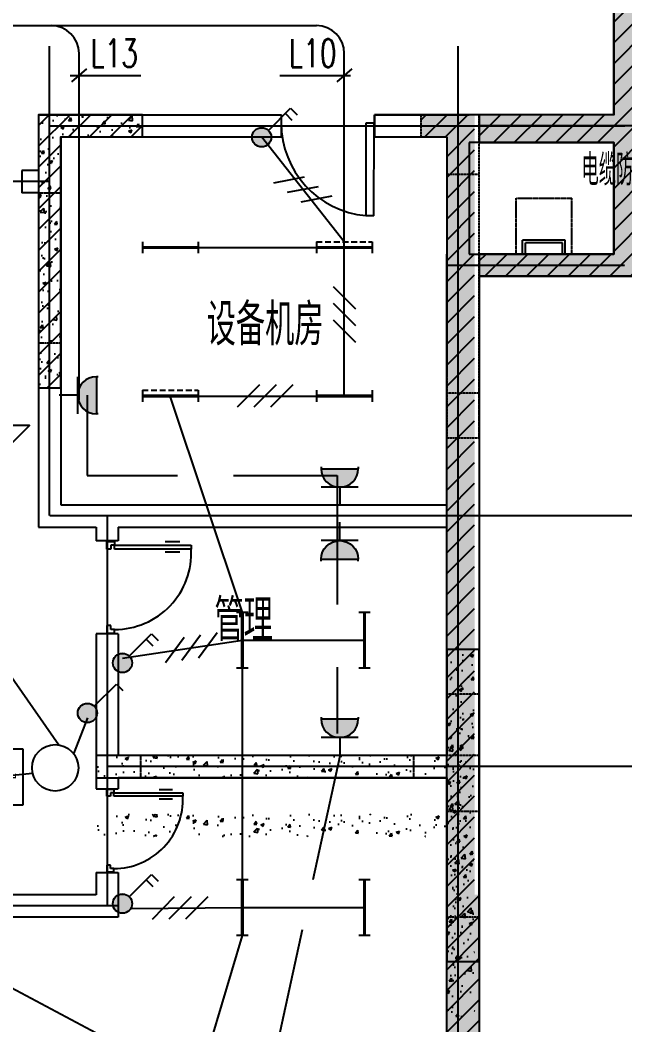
# Model space of a CAD drawing. Extents: x -170759 to 304867, y -311201 to 112352.
# Drawn here: x -23435 to -16916, y -119919 to -109098 of the extents above; entities that cross this region are included whole.
import ezdxf
from ezdxf.enums import TextEntityAlignment as Align

# ---------------------------------------------------------------- set-up
doc = ezdxf.new("R2010")
doc.units = 0
for name, pattern in [('ACAD_ISO04W100', [30.5, 24, -3, 0.5, -3]), ('DASH', [0.35, 0.25, -0.1]), ('DASHED', [0.75, 0.5, -0.25]), ('DOTE', [2.42, 2, -0.2, 0.02, -0.2])]:
    doc.linetypes.add(name, pattern=pattern)
doc.layers.get('0').update_dxf_attribs({"linetype": 'CONTINUOUS'})
for name, color, linetype in [('DOTE', 251, 'CONTINUOUS'), ('EQUIP', 3, 'CONTINUOUS'), ('MC', 3, 'CONTINUOUS'), ('PUB_DIM', 3, 'CONTINUOUS'), ('STAIR', 2, 'CONTINUOUS'), ('TC', 253, 'CONTINUOUS'), ('TEXT', 6, 'CONTINUOUS'), ('TXT', 3, 'CONTINUOUS'), ('WALL', 7, 'CONTINUOUS'), ('WINDOW', 151, 'CONTINUOUS'), ('WIRE', 1, 'CONTINUOUS'), ('ZXX', 2, 'ACAD_ISO04W100'), ('标注', 7, 'CONTINUOUS')]:
    doc.layers.add(name, color=color, linetype=linetype)
doc.styles.add('DIM_FONT', font='SIMPLEX.shx', dxfattribs={"width": 0.8})
doc.styles.add('HZFS', font='txt.shx', dxfattribs={"width": 0.8, "bigfont": 'msi_fsx.shx'})
doc.styles.add('HZTXT', font='txt.shx', dxfattribs={"width": 0.8, "bigfont": 'hztxt.shx'})
pattern_1 = [(50, (-108706.48, -140644.84), (364.3693, -31.8782), [38.1, -419.1]), (355, (-108706.48, -140644.84), (-70.4857, 382.1133), [30.48, -335.28]), (100.451, (-108676.1, -140647.5), (293.885, 350.2334), [32.38, -356.18]), (46.1842, (-108706.5, -140543.24), (542.158, -84.0847), [57.15, -628.65]), (96.6356, (-108661.3, -140550.25), (474.8085, 494.851), [48.57, -534.27]), (351.184, (-108706.5, -140543.24), (474.8092, 494.8502), [45.72, -502.92]), (21, (-108655.68, -140568.64), (303.2298, -204.531), [38.1, -419.1]), (326, (-108655.68, -140568.64), (123.604, 368.3759), [30.48, -335.28]), (71.4514, (-108630.4, -140585.7), (426.833, 163.8457), [32.38, -356.18]), (37.5, (-108706.48, -140644.84), (6.1772, 169.11008), [0, -331.216, 0, -340.36, 0, -336.55]), (7.5, (-108706.48, -140644.84), (133.63933, 200.36115), [0, -194.056, 0, -323.596, 0, -128.27]), (327.5, (-108819.76, -140644.84), (271.18119, -11.45749), [0, -127, 0, -396.24, 0, -525.78]), (317.5, (-108870.56, -140644.84), (296.25836, 50.853), [0, -165.1, 0, -263.144, 0, -373.38])]

# ---------------------------------------------------------------- blocks, each defined once
blk = doc.blocks.new('_LINKPT1')
blk.add_line((0, 0), (0, 0))
blk = doc.blocks.new('_Y1QMM')
at = {"linetype": 'DASHED', "ltscale": 0.5}
blk.add_line((-1.2, 0.25), (1.2, 0.25), dxfattribs=at)
for p, q in [((-1.2, 0.25), (-1.2, -0.25)), ((-1.2, 0), (1.2, 0)), ((1.2, 0.25), (1.2, -0.25))]:
    blk.add_line(p, q)
at = {"const_width": 0.14}
blk.add_lwpolyline([(-1.2, 0), (1.2, 0)], dxfattribs=at)
at = {"xscale": 0.002, "yscale": 0.002, "zscale": 0.002}
for p in [(-1.2, 0), (0, 0), (1.2, 0)]:
    blk.add_blockref('_LINKPT1', p, dxfattribs=at)
at = {"style": 'DIM_FONT', "width": 0.8, "flags": 9}
blk.add_attdef('A', (0, 0), '', height=0.00002, dxfattribs=at)
blk = doc.blocks.new('M_Y4YTM')
for p, q in [((-1.2, 0.25), (-1.2, -0.25)), ((-1.2, 0), (1.2, 0)), ((1.2, 0.25), (1.2, -0.25))]:
    blk.add_line(p, q)
at = {"const_width": 0.14}
blk.add_lwpolyline([(-1.2, 0), (1.2, 0)], dxfattribs=at)
at = {"xscale": 0.002, "yscale": 0.002, "zscale": 0.002}
for p in [(-1.2, 0), (0, 0), (1.2, 0)]:
    blk.add_blockref('_LINKPT1', p, dxfattribs=at)
at = {"width": 0.8, "flags": 9}
blk.add_attdef('A', (0, 0), '', height=0.00002, dxfattribs=at)
blk = doc.blocks.new('M_X6')
for p, q in [((0.147, 0.356), (0.625, 0.833)), ((0.512, 0.72), (0.653, 0.579)), ((0.625, 0.833), (0.766, 0.692))]:
    blk.add_line(p, q)
blk.add_circle((0, 0.208), 0.208)
for points in [[(-0.18, 0.313), (0.18, 0.313), (-0.208, 0.208), (0.208, 0.208)], [(-0.104, 0.389), (0.104, 0.389), (-0.18, 0.313), (0.18, 0.313)], [(0, 0.417), (0, 0.417), (-0.104, 0.389), (0.104, 0.389)], [(-0.18, 0.104), (0.18, 0.104), (-0.208, 0.208), (0.208, 0.208)], [(-0.104, 0.028), (0.104, 0.028), (-0.18, 0.104), (0.18, 0.104)], [(0, 0), (0, 0), (-0.104, 0.028), (0.104, 0.028)]]:
    blk.add_solid(points)
for p in [(0, 0.417), (-0.208, 0.208), (0.208, 0.208), (0, 0)]:
    blk.add_blockref('_LINKPT1', p)
at = {"width": 0.8, "flags": 9}
blk.add_attdef('A', (0, 0), '', height=0.00002, dxfattribs=at)
blk = doc.blocks.new('_WIE3')
for p, q in [((-0.2, 0.4), (-1, -0.4)), ((0.4, 0.4), (-0.4, -0.4)), ((1, 0.4), (0.2, -0.4))]:
    blk.add_line(p, q)
at = {"width": 0.8}
blk.add_attdef('N', text='', height=1, dxfattribs=at).set_placement((-0.017, 1.056), align=Align.MIDDLE)
blk = doc.blocks.new('_X25FLN')
blk.add_circle((0, 0), 0.5)
at = {"style": 'DIM_FONT', "width": 0.8, "flags": 9}
blk.add_attdef('A', (0, 0), '', height=0.00002, dxfattribs=at)
blk = doc.blocks.new('M_Y41NTT')
for p, q in [((0.6, 0.55), (-0.6, 0.55)), ((-0.6, 0.55), (-0.6, 0)), ((0.6, 0), (0.6, 0.55)), ((-0.6, 0), (0.6, 0))]:
    blk.add_line(p, q)
for p in [(0, 0.55), (-0.6, 0.25), (0.6, 0.25), (0, 0)]:
    blk.add_blockref('_LINKPT1', p)
at = {"width": 0.8}
blk.add_text('E', height=0.25, dxfattribs=at).set_placement((-0.05, 0.15))
at = {"width": 0.8, "flags": 9}
blk.add_attdef('A', (0, 0), '', height=0.00002, dxfattribs=at)
blk = doc.blocks.new('M_A23MCU')
for p, q in [((-0.454, 0.081), (-0.454, 0.905)), ((-0.454, 0.905), (-0.413, 0.905)), ((-0.413, 0.905), (-0.413, 0.081)), ((-0.489, 0.782), (-0.489, 0.624)), ((-0.378, 0.782), (-0.378, 0.624)), ((-0.495, -0.002), (-0.495, 0.081)), ((-0.495, 0.081), (-0.454, 0.081)), ((-0.413, 0.081), (-0.454, 0.081)), ((-0.454, 0.081), (-0.454, 0.039)), ((-0.454, 0.039), (-0.413, 0.039)), ((-0.413, 0.039), (-0.413, -0.002)), ((0.412, 0.039), (0.412, -0.002)), ((0.453, 0.039), (0.412, 0.039)), ((0.453, 0.081), (0.453, 0.039)), ((0.494, 0.081), (0.453, 0.081)), ((0.494, -0.002), (0.494, 0.081)), ((-0.413, -0.002), (-0.495, -0.002)), ((-0.495, -0.002), (-0.495, -0.002)), ((0.412, -0.002), (0.494, -0.002)), ((0.494, -0.002), (0.494, -0.002))]:
    blk.add_line(p, q)
blk.add_arc((-0.372, 0.082), 0.825, 359.9283, 92.866)
blk = doc.blocks.new('M_X2')
for p, q in [((0.147, 0.356), (0.625, 0.833)), ((0.625, 0.833), (0.766, 0.692))]:
    blk.add_line(p, q)
blk.add_circle((0, 0.208), 0.208)
for points in [[(-0.18, 0.313), (0.18, 0.313), (-0.208, 0.208), (0.208, 0.208)], [(-0.104, 0.389), (0.104, 0.389), (-0.18, 0.313), (0.18, 0.313)], [(0, 0.417), (0, 0.417), (-0.104, 0.389), (0.104, 0.389)], [(-0.18, 0.104), (0.18, 0.104), (-0.208, 0.208), (0.208, 0.208)], [(-0.104, 0.028), (0.104, 0.028), (-0.18, 0.104), (0.18, 0.104)], [(0, 0), (0, 0), (-0.104, 0.028), (0.104, 0.028)]]:
    blk.add_solid(points)
for p in [(0, 0.417), (-0.208, 0.208), (0.208, 0.208), (0, 0)]:
    blk.add_blockref('_LINKPT1', p)
at = {"width": 0.8, "flags": 9}
blk.add_attdef('A', (0, 0), '', height=0.00002, dxfattribs=at)
blk = doc.blocks.new('M_X23')
for p, q in [((-0.5, 1.05), (-0.5, 1)), ((-0.5, 1), (0.5, 1)), ((0.5, 1.05), (0.5, 1)), ((0.5, 0.5), (-0.5, 0.5)), ((0, 0.5), (0, 0))]:
    blk.add_line(p, q)
blk.add_arc((0, 1), 0.5, 180, 0)
for points in [[(0.433, 0.75), (-0.433, 0.75), (0.5, 1), (-0.5, 1)], [(0.25, 0.567), (-0.25, 0.567), (0.433, 0.75), (-0.433, 0.75)], [(0, 0.5), (0, 0.5), (0.25, 0.567), (-0.25, 0.567)]]:
    blk.add_solid(points)
blk.add_blockref('_LINKPT1', (0.001, 0))
at = {"width": 0.8, "flags": 9}
blk.add_attdef('A', (0, 0), '', height=0.00002, dxfattribs=at)
blk = doc.blocks.new('M-90')
at = {"layer": 'MC'}
for p, q in [((0, 810), (0, 0)), ((0, 810), (71.1, 810)), ((71.1, 0), (71.1, 810)), ((0, 0), (71.1, 0))]:
    blk.add_line(p, q, dxfattribs=at)
blk.add_arc((0, 0), 810, 0, 84.96083, dxfattribs=at)
blk = doc.blocks.new('A$C52D86A53')
at = {"layer": 'WALL', "xscale": -1, "rotation": 186.999999999998}
blk.add_blockref('M-90', (-98.7, 804), dxfattribs=at)

msp = doc.modelspace()

# ---------------------------------------------------------------- hatches: boundary and pattern name
at = {"layer": 'WIRE'}
h = msp.add_hatch(dxfattribs=at)
h.set_pattern_fill('AR-CONC', scale=2, style=0)
h.set_pattern_definition(pattern_1)
h.paths.add_polyline_path([(-18486.48801, -111857.31182), (-16686.48801, -111857.31182), (-16686.48801, -88607.31182), (-77564.42559, -88607.31182), (-77564.42559, -88957.31182), (-17036.48801, -88957.31182), (-17036.48801, -110117.31182), (-18486.48801, -110117.31182), (-18486.48801, -110417.31182), (-17036.48801, -110417.31182), (-17036.48801, -111617.31182), (-18486.48801, -111617.31182)])
h = msp.add_hatch(dxfattribs=at)
h.set_pattern_fill('ANSI31', scale=50, style=0)
h.set_pattern_definition([(45, (-108706.48, -141520.32), (-112.2532, 112.2532), [])])
h.paths.add_polyline_path([(-18486.48801, -111857.31182), (-16686.48801, -111857.31182), (-16686.48801, -88607.31182), (-77564.42559, -88607.31182), (-77564.42559, -88957.31182), (-17036.48801, -88957.31182), (-17036.48801, -110117.31182), (-18486.48801, -110117.31182), (-18486.48801, -110417.31182), (-17036.48801, -110417.31182), (-17036.48801, -111617.31182), (-18486.48801, -111617.31182)])
h = msp.add_hatch(dxfattribs=at)
h.set_pattern_fill('AR-CONC', scale=2, style=0)
h.set_pattern_definition(pattern_1)
h.paths.add_polyline_path([(-47996.48801, -110637.31182), (-47996.48801, -110117.31182), (-50746.48801, -110117.31182), (-50746.48801, -120667.31182), (-49546.48801, -120667.31182), (-49546.48801, -124867.31182), (-19686.48801, -124867.31182), (-19686.48801, -120667.31182), (-18486.48801, -120667.31182), (-18486.48801, -118517.31182), (-18536.48801, -118517.31182), (-18536.48801, -110117.31182), (-19116.48801, -110117.31182), (-19116.48801, -110357.31182), (-18836.48801, -110357.31182), (-18836.48801, -120317.31182), (-22616.48801, -120317.31182), (-22616.48801, -120557.31182), (-20036.48801, -120557.31182), (-20036.48801, -124517.31182), (-23696.48801, -124517.31182), (-49196.48801, -124517.31182), (-49196.48801, -120317.31182), (-50396.48801, -120317.31182), (-50396.48585, -110357.31162), (-49446.48801, -110357.31182), (-49446.48801, -110637.31182), (-49196.48801, -110637.31182), (-49196.48801, -110357.31182), (-48236.48801, -110357.31182), (-48236.48801, -110637.31182)])
h = msp.add_hatch(dxfattribs=at)
h.set_pattern_fill('ANSI31', scale=50, style=0)
h.set_pattern_definition([(45, (-108706.48, -140271.6), (-112.2532, 112.2532), [])])
h.paths.add_polyline_path([(-47996.48801, -110637.31182), (-47996.48801, -110117.31182), (-50746.48801, -110117.31182), (-50746.48801, -120667.31182), (-49546.48801, -120667.31182), (-49546.48801, -124867.31182), (-19686.48801, -124867.31182), (-19686.48801, -120667.31182), (-18486.48801, -120667.31182), (-18486.48801, -118517.31182), (-18536.48801, -118517.31182), (-18536.48801, -110117.31182), (-19116.48801, -110117.31182), (-19116.48801, -110357.31182), (-18836.48801, -110357.31182), (-18836.48801, -120317.31182), (-22616.48801, -120317.31182), (-22616.48801, -120557.31182), (-20036.48801, -120557.31182), (-20036.48801, -124517.31182), (-23696.48801, -124517.31182), (-49196.48801, -124517.31182), (-49196.48801, -120317.31182), (-50396.48801, -120317.31182), (-50396.48585, -110357.31162), (-49446.48801, -110357.31182), (-49446.48801, -110637.31182), (-49196.48801, -110637.31182), (-49196.48801, -110357.31182), (-48236.48801, -110357.31182), (-48236.48801, -110637.31182)])
h = msp.add_hatch(dxfattribs=at)
h.set_pattern_fill('AR-CONC', scale=2, style=0)
h.set_pattern_definition(pattern_1)
h.paths.add_polyline_path([(-22116.48801, -110357.31182), (-22116.48801, -110117.31182), (-23236.48801, -110117.31182), (-23236.48801, -110717.31182), (-23236.48801, -110717.31182), (-23236.48801, -110957.31182), (-23236.48801, -113057.31182), (-22996.48801, -113057.31182), (-22996.48801, -110357.31182)])
h = msp.add_hatch(dxfattribs=at)
h.set_pattern_fill('ANSI31', scale=50, style=0)
h.set_pattern_definition([(45, (-109326.29, -140644.84), (-112.2532, 112.2532), [])])
h.paths.add_polyline_path([(-22116.48801, -110357.31182), (-22116.48801, -110117.31182), (-23236.48801, -110117.31182), (-23236.48801, -110717.31182), (-23236.48801, -110717.31182), (-23236.48801, -110957.31182), (-23236.48801, -113057.31182), (-22996.48801, -113057.31182), (-22996.48801, -110357.31182)])
h = msp.add_hatch(dxfattribs=at)
h.set_pattern_fill('AR-CONC', scale=2, style=0)
h.set_pattern_definition(pattern_1)
h.paths.add_polyline_path([(-18536.48801, -119237.31182), (-18536.48801, -115877.31182), (-18836.48801, -115877.31182), (-18836.48801, -117017.31182), (-22616.48801, -117017.31182), (-22616.48801, -117257.31182), (-18836.48801, -117257.31182), (-18836.48801, -119237.31182)])
h = msp.add_hatch(dxfattribs=at)
h.set_pattern_fill('AR-CONC', scale=2, style=0)
h.set_pattern_definition([(50, (-108706.48, -141278.62), (364.3693, -31.8782), [38.1, -419.1]), (355, (-108706.48, -141278.62), (-70.4857, 382.1133), [30.48, -335.28]), (100.451, (-108676.1, -141281.28), (293.885, 350.2334), [32.38, -356.18]), (46.1842, (-108706.5, -141177.02), (542.158, -84.0847), [57.15, -628.65]), (96.6356, (-108661.3, -141184.03), (474.8085, 494.851), [48.57, -534.27]), (351.184, (-108706.5, -141177), (474.8092, 494.8502), [45.72, -502.92]), (21, (-108655.68, -141202.42), (303.2298, -204.531), [38.1, -419.1]), (326, (-108655.68, -141202.42), (123.604, 368.376), [30.48, -335.28]), (71.4514, (-108630.4, -141219.47), (426.833, 163.8457), [32.38, -356.18]), (37.5, (-108706.48, -141278.62), (6.1772, 169.11008), [0, -331.216, 0, -340.36, 0, -336.55]), (7.5, (-108706.48, -141278.62), (133.63933, 200.36115), [0, -194.056, 0, -323.596, 0, -128.27]), (327.5, (-108819.76, -141278.62), (271.1812, -11.45749), [0, -127, 0, -396.24, 0, -525.78]), (317.5, (-108870.56, -141278.62), (296.25836, 50.853), [0, -165.1, 0, -263.144, 0, -373.38])])
h.paths.add_polyline_path([(-18536.48801, -119871.094), (-18536.48801, -116511.094), (-18836.48801, -116511.094), (-18836.48801, -117651.094), (-22616.48801, -117651.094), (-22616.48801, -117891.094), (-18836.48801, -117891.094), (-18836.48801, -119871.094)])

# ---------------------------------------------------------------- linework, layer by layer
at = {"layer": 'DOTE', "color": 251, "linetype": 'DOTE', "ltscale": 0.5}
for p, q in [((-23116.48801, -114437.31182, 0), (-23116.48801, -109378.10432, 0)), ((-18716.48801, -109378.00203, 0), (-18716.48801, -132689.54329, 0)), ((-23116.48801, -110237.31182, 0), (-16916.48801, -110237.31182, 0)), ((-12973.39897, -110237.31182, 0), (-18486.48801, -110237.31182, 0)), ((-23116.48801, -110837.31182, 0), (-24916.48801, -110837.31182, 0)), ((-18836.48801, -111737.31182, 0), (-16916.48801, -111737.31182, 0)), ((-12973.39897, -114437.31182), (-23116.48801, -114437.31182, 0)), ((-22496.48801, -114437.31182, 0), (-22496.48801, -118637.31182, 0)), ((-12946.70509, -117137.31182), (-22496.48801, -117137.31182, 0)), ((-22376.48801, -118637.31182, 0), (-34616.48801, -118637.31182, 0))]:
    msp.add_line(p, q, dxfattribs=at)
at = {"layer": 'STAIR', "linetype": 'DASH', "ltscale": 0.6}
for p, q in [((-18089.17768, -111617.31182, 0), (-18089.17768, -111017.31182, 0)), ((-18089.17768, -111017.31182, 0), (-17489.17768, -111017.31182, 0)), ((-17489.17768, -111617.31182, 0), (-17489.17768, -111017.31182, 0))]:
    msp.add_line(p, q, dxfattribs=at)
at = {"layer": 'STAIR'}
for p, q in [((-18019.17768, -111617.31182, 0), (-18019.17768, -111467.31182, 0)), ((-17559.17768, -111467.31182, 0), (-18019.17768, -111467.31182, 0)), ((-17589.17768, -111497.31182, 0), (-17989.17768, -111497.31182, 0)), ((-17989.17768, -111617.31182, 0), (-17989.17768, -111497.31182, 0)), ((-17589.17768, -111617.31182, 0), (-17589.17768, -111497.31182, 0)), ((-17589.17768, -111617.31182, 0), (-17589.17768, -111497.31182, 0)), ((-17559.17768, -111617.31182, 0), (-17559.17768, -111467.31182, 0))]:
    msp.add_line(p, q, dxfattribs=at)
at = {"layer": 'TC'}
msp.add_line((-20616.35247, -110357.31182, 0), (-20616.35247, -110117.31182, 0), dxfattribs=at)
at = {"layer": 'TEXT', "color": 3}
msp.add_lwpolyline([(-23734.9069, -113465.10745), (-23534.9069, -113665.18636), (-23334.9069, -113465.10745), (-24581.0558, -113465.10745)], dxfattribs=at)
at = {"layer": 'WALL'}
for p, q in [((-17036.48801, -110117.31182, 0), (-17036.48801, -88701.14364, 0)), ((-23236.48801, -110117.31182, 0), (-23236.48801, -110717.31182, 0)), ((-23236.48801, -110117.31182, 0), (-22316.48801, -110117.31182, 0)), ((-22316.48801, -110117.31182, 0), (-20616.35247, -110117.31182, 0)), ((-20616.35247, -110357.31182, 0), (-20616.35247, -110117.31182, 0)), ((-19616.35247, -110357.31182, 0), (-19616.35247, -110117.31182, 0)), ((-19616.35247, -110117.31182, 0), (-18596.48801, -110117.31182, 0)), ((-19616.35247, -110357.31182, 0), (-19616.35247, -110117.31182, 0)), ((-19616.35247, -110117.31182, 0), (-19616.35247, -110357.31162, 0)), ((-18596.48801, -110117.31182, 0), (-19616.35247, -110117.31182, 0)), ((-19616.35247, -110117.31182, 0), (-19616.35247, -110357.31182, 0)), ((-19616.35247, -110117.31182, 0), (-18596.48801, -110117.31182, 0)), ((-19616.35247, -110357.31182, 0), (-19616.35247, -110117.31182, 0)), ((-19616.35247, -110117.31182, 0), (-19616.35247, -110357.31162, 0)), ((-18596.48801, -110117.31182, 0), (-19616.35247, -110117.31182, 0)), ((-17036.48801, -110117.31182, 0), (-18596.48801, -110117.31182, 0)), ((-22996.48801, -110357.31182, 0), (-22996.48801, -114317.31182, 0)), ((-22996.48801, -110357.31182, 0), (-22316.48801, -110357.31182, 0)), ((-22316.48801, -110357.31182, 0), (-20616.35247, -110357.31182, 0)), ((-19616.35247, -110357.31162, 0), (-18836.48801, -110357.31162, 0)), ((-19616.35247, -110357.31182, 0), (-18836.48801, -110357.31182, 0)), ((-19616.35247, -110357.31182, 0), (-18836.48801, -110357.31182, 0)), ((-18836.48801, -110357.31182, 0), (-18836.48801, -112937.31182, 0)), ((-18836.48801, -110357.31182, 0), (-18836.48801, -112937.31182, 0)), ((-18596.48801, -110417.31182, 0), (-18596.48801, -111617.37464, 0)), ((-17036.48801, -110417.31182, 0), (-18596.48801, -110417.31182, 0)), ((-17036.48801, -111617.31182, 0), (-17036.48801, -110417.31182, 0)), ((-23236.48801, -110717.31182, 0), (-23416.48801, -110717.31182, 0)), ((-23416.48801, -110717.31182, 0), (-23416.48801, -110957.31182, 0)), ((-23236.48801, -110717.31182, 0), (-23236.48801, -110717.31182, 0)), ((-23236.48801, -110957.31182, 0), (-23416.48801, -110957.31182, 0)), ((-23236.48801, -110957.31182, 0), (-23236.48801, -114557.31182, 0)), ((-18836.48801, -120317.31182, 0), (-18836.48801, -111617.3843, 0)), ((-18596.48801, -111617.37464, 0), (-17036.48801, -111617.31182, 0)), ((-16686.48801, -111857.31182, 0), (-18486.48801, -111857.31182, 0)), ((-18486.48801, -111857.31182, 0), (-18486.48801, -120667.31182, 0)), ((-22996.48801, -114317.31182, 0), (-18836.48801, -114317.31182, 0)), ((-23236.48801, -114557.31182, 0), (-22616.48801, -114557.31182, 0)), ((-22616.48801, -114557.31182, 0), (-22616.48801, -114707.31182, 0)), ((-22376.48801, -114557.31182, 0), (-18836.48801, -114557.31182, 0)), ((-22376.48801, -114557.31182, 0), (-22376.48801, -114707.31182, 0)), ((-22376.48801, -114707.31182, 0), (-22616.48801, -114707.31182, 0)), ((-22616.48801, -115707.31182, 0), (-22616.48801, -117377.31182, 0)), ((-22376.48801, -115707.31182, 0), (-22616.48801, -115707.31182, 0)), ((-22376.48801, -115707.31182, 0), (-22376.48801, -117017.31182, 0)), ((-18836.48801, -117017.31182, 0), (-22376.48801, -117017.31182, 0)), ((-22376.48801, -117257.31182, 0), (-22376.48801, -117377.31182, 0)), ((-22616.48801, -117377.31182, 0), (-22376.48801, -117377.31182, 0)), ((-22616.48801, -118277.31182, 0), (-22616.48801, -118517.31182, 0)), ((-22616.48801, -118277.31182, 0), (-22376.48801, -118277.31182, 0)), ((-22376.48801, -118277.31182, 0), (-22376.48801, -118757.31182, 0)), ((-22616.48801, -118517.31182, 0), (-23696.48801, -118517.31182, 0)), ((-22376.48801, -118757.31182, 0), (-23696.48801, -118757.31182, 0))]:
    msp.add_line(p, q, dxfattribs=at)
at = {"layer": 'WIRE'}
for p, q in [((-40305.73547, -109158.04755), (-20240.59898, -109158.04755)), ((-22799.33929, -113188.49426), (-22799.33929, -109458.04755)), ((-19940.59898, -111592.36504, 0), (-19940.59898, -109458.04755, 0)), ((-19940.59898, -111484.59312, 0), (-20831.31359, -110357.31182, 0)), ((-21516.6188, -111547.09312, 0), (-20232.41866, -111547.09312, 0)), ((-19940.59898, -113130.2482, 0), (-19940.59898, -111592.36504, 0)), ((-22712.73675, -113138.49426), (-22712.73675, -114001.11198)), ((-21038.75799, -115476.67796, 0), (-21816.6188, -113147.47628, 0)), ((-21516.6188, -113147.47628, 0), (-20232.41866, -113147.47628, 0)), ((-22712.73675, -114001.11198), (-21737.66291, -114001.11198)), ((-21135.24023, -114001.11198), (-20016.45526, -114001.11198)), ((-20016.45526, -114001.11198), (-20016.45526, -115391.46807)), ((-23994.28499, -115505.20946), (-23017.7991, -116903.88306)), ((-22331.11496, -115968.58531, 0), (-21038.75799, -115776.67796, 0)), ((-21038.75799, -115776.67796, 0), (-19723.29787, -115776.67796, 0)), ((-21038.75799, -118356.08941, 0), (-21038.75799, -116076.67796, 0)), ((-20016.45526, -116065.14652), (-20016.45526, -116781.82415)), ((-22709.35641, -116612.47702, 0), (-22857.98065, -116998.58648)), ((-19989.84021, -117024.48932), (-20278.93983, -118356.29315)), ((-23299.15374, -117209.90633), (-25225.18008, -117408.35419)), ((-22240.90398, -118664.67869, 0), (-21038.75799, -118656.08941, 0)), ((-21038.75799, -118656.08941, 0), (-19723.29787, -118656.08941, 0)), ((-20395.48234, -118893.17302), (-20800.64404, -120759.64351)), ((-20850.64404, -120946.24605), (-24493.86349, -119006.5846)), ((-21372.53298, -120076.78727), (-21038.75799, -118956.08941))]:
    msp.add_line(p, q, dxfattribs=at)
at = {"layer": 'WIRE', "color": 7}
msp.add_line((-18836.48801, -117257.31182, 0), (-22376.48801, -117257.31182, 0), dxfattribs=at)
at = {"layer": 'WIRE', "color": 7, "elevation": 0}
msp.add_lwpolyline([(-18486.48801, -111857.31182), (-16686.48801, -111857.31182), (-16686.48801, -88607.31182), (-77564.42559, -88607.31182), (-77564.42559, -88957.31182), (-17036.48801, -88957.31182), (-17036.48801, -110117.31182), (-18486.48801, -110117.31182), (-18486.48801, -110417.31182), (-17036.48801, -110417.31182), (-17036.48801, -111617.31182), (-18486.48801, -111617.31182)], close=True, dxfattribs=at)
for points in [[(-22116.48801, -110357.31182), (-22116.48801, -110117.31182), (-23236.48801, -110117.31182), (-23236.48801, -110717.31182), (-23236.48801, -110717.31182), (-23236.48801, -110957.31182), (-23236.48801, -110957.31182), (-23236.48801, -113057.31182), (-22996.48801, -113057.31182), (-22996.48801, -110357.31182), (-22116.48801, -110357.31182)], [(-18486.48801, -119237.31182), (-18486.48801, -115877.31182), (-18836.48801, -115877.31182), (-18836.48801, -117017.31182), (-22616.48801, -117017.31182), (-22616.48801, -117257.31182), (-18836.48801, -117257.31182), (-18836.48801, -119237.31182), (-18486.48801, -119237.31182)]]:
    msp.add_lwpolyline(points, dxfattribs=at)
at = {"layer": 'WIRE'}
for centre in [(-23099.33929, -109458.04755, 0), (-20240.59898, -109458.04755, 0)]:
    msp.add_arc(centre, 300, 0, 90, dxfattribs=at)
at = {"layer": 'ZXX', "color": 30}
for p, q in [((-18836.48801, -110757.31162, 0), (-18486.48801, -110757.31162, 0)), ((-23236.48801, -110957.31182, 0), (-22996.48801, -110957.31182, 0)), ((-22996.48801, -112577.31182, 0), (-23236.48801, -112577.31182, 0)), ((-18486.48801, -113117.31182, 0), (-18836.48801, -113117.31182, 0)), ((-18486.48801, -116357.31182, 0), (-18836.48801, -116357.31182, 0)), ((-22136.48801, -117017.31182, 0), (-22136.48801, -117257.31182, 0)), ((-19196.48801, -117017.31182, 0), (-19196.48801, -117257.31182, 0)), ((-18486.48801, -117017.31182, 0), (-18836.48801, -117017.31182, 0)), ((-18836.48801, -117617.31182, 0), (-18486.48801, -117617.31182, 0)), ((-18486.48801, -118757.31182, 0), (-18836.48801, -118757.31182, 0))]:
    msp.add_line(p, q, dxfattribs=at)
at = {"layer": 'ZXX', "color": 30, "elevation": 0}
msp.add_lwpolyline([(-18486.48801, -113597.31182), (-18486.48801, -110117.31182), (-19116.48801, -110117.31182), (-19116.48801, -110357.31162), (-18836.48801, -110357.31182), (-18836.48801, -113597.31182), (-18486.48801, -113597.31182)], dxfattribs=at)
at = {"layer": '标注'}
for p, q in [((-22893.88138, -109693.75092, 0), (-22133.56537, -109693.75092, 0)), ((-22718.51849, -109624.95042), (-22880.1601, -109762.55142)), ((-20635.7787, -109693.75092, 0), (-19875.4627, -109693.75092, 0)), ((-19859.77817, -109624.95042, 0), (-20021.41979, -109762.55142, 0))]:
    msp.add_line(p, q, dxfattribs=at)

# ---------------------------------------------------------------- block references
at = {"layer": 'EQUIP'}
for name, p, xscale, yscale, zscale in [('M_X6', (-20831.31359, -110464.18428, 0), 500, 500, 500), ('M_Y4YTM', (-21816.6188, -111547.09312, 0), 250, 250, 250), ('_Y1QMM', (-19940.59898, -111547.09312, 0), 250, 250, 250), ('_Y1QMM', (-21816.6188, -113147.47628, 0), 250, 250, 250), ('M_Y4YTM', (-19940.59898, -113147.47628, 0), 250, 250, 250), ('M_X23', (-19990.04021, -114329.77809), 400, 400, 400), ('M_X6', (-22331.11496, -116124.83531, 0), 500, 500, 500), ('M_X2', (-22709.35641, -116664.56035, 0), 500, 500, 500), ('M_X23', (-19990.04021, -117024.48932), 400, 400, 400), ('_X25FLN', (-23056.21359, -117150.91408), 500, 500, 500), ('M_X6', (-22331.11496, -118716.76203, 0), 500, 500, 500)]:
    msp.add_blockref(name, p, dxfattribs=dict(at, xscale=xscale, yscale=yscale, zscale=zscale))
for name, p, xscale, yscale, zscale, rotation in [('M_X23', (-23012.73675, -113138.49426), 400, 400, 400, 270), ('M_X23', (-19990.04021, -114503.79186), -400, 400, 400, 180), ('M_Y4YTM', (-21038.75799, -115776.67796, 0), 250, 250, 250, 270), ('M_Y4YTM', (-19723.29787, -115776.67796, 0), 250, 250, 250, 270), ('M_Y41NTT', (-23402.48884, -117248.88803, 0), 500, 500, 500, 90), ('M_Y4YTM', (-21038.75799, -118656.08941, 0), 250, 250, 250, 270), ('M_Y4YTM', (-19723.29787, -118656.08941, 0), 250, 250, 250, 270)]:
    msp.add_blockref(name, p, dxfattribs=dict(at, xscale=xscale, yscale=yscale, zscale=zscale, rotation=rotation))
at = {"layer": 'PUB_DIM', "yscale": 300, "zscale": 300}
for p, xscale, rotation in [((-20385.95628, -110920.95247, 0), 299.9999999999995, 145.7409999999964), ((-19940.59898, -112265.98759, 0), 300, 90), ((-21589.94794, -115858.5264, 0), 299.999999999994, 8.446400000000699), ((-21711.70936, -118660.89762, 0), 300.0000000000037, 0.4094000000015324)]:
    msp.add_blockref('_WIE3', p, dxfattribs=dict(at, xscale=xscale, rotation=rotation))
at = {"layer": 'PUB_DIM', "xscale": 300, "yscale": 300, "zscale": 300}
msp.add_blockref('_WIE3', (-20796.24883, -113147.47628, 0), dxfattribs=at)
at = {"layer": 'WALL', "xscale": -1.23500000000254, "yscale": 1.23499999998603, "zscale": 1.235, "rotation": 6.944311106466836}
msp.add_blockref('A$C52D86A53', (-19621.19756, -111207.47267, 0), dxfattribs=at)
at = {"layer": 'WINDOW'}
for p, xscale, yscale, zscale, rotation in [((-22496.48801, -115207.31182, 0), 1000, 1000, 1000, 269.999999998892), ((-22496.48801, -117827.31182, 0), 900, 900, 900, 270.0000000029997)]:
    msp.add_blockref('M_A23MCU', p, dxfattribs=dict(at, xscale=xscale, yscale=yscale, zscale=zscale, rotation=rotation))

# ---------------------------------------------------------------- texts
at = {"layer": 'TXT', "color": 3, "linetype": 'Continuous', "style": 'HZTXT'}
for s, height, width, p in [('电缆防爆波井-乙', 336, 0.55, (-17382.77323, -110879.42347)), ('设备机房', 450, 0.7, (-21424.28104, -112602.36301, 0)), ('管理', 450, 0.7, (-21340.75061, -115785.14149, 0))]:
    msp.add_text(s, height=height, dxfattribs=dict(at, width=width)).set_placement(p)
at = {"layer": '标注', "linetype": 'Continuous', "style": 'HZFS', "width": 0.7}
for s, p in [('L13', (-22677.52609, -109605.44307, 0)), ('L10', (-20537.30411, -109605.44307, 0))]:
    msp.add_text(s, height=300, dxfattribs=at).set_placement(p)

doc.saveas('drawing.dxf')
